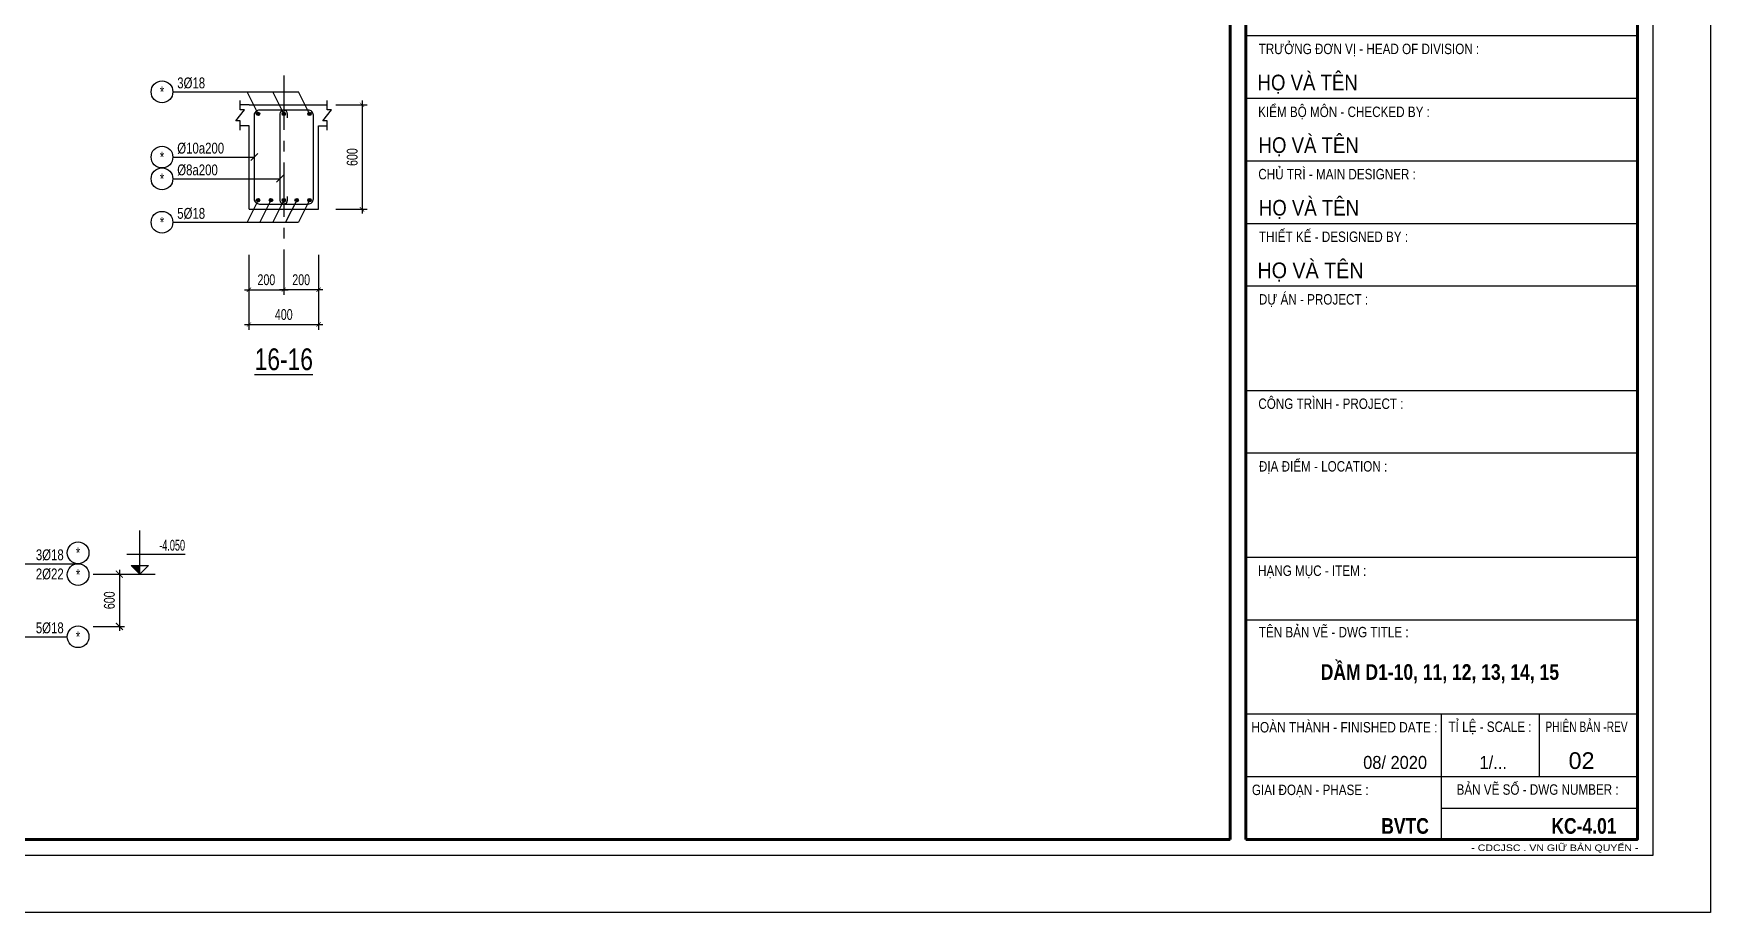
# Model space of a CAD drawing. Header units: millimetres. Extents: x -25284 to 100333, y 0 to 76881.
# Drawn here: x 31184 to 50460, y 41241 to 51348 of the extents above; entities that cross this region are included whole.
import ezdxf
from ezdxf.enums import TextEntityAlignment as Align

# ---------------------------------------------------------------- set-up
doc = ezdxf.new("R2010")
doc.units = ezdxf.units.MM
doc.header["$LTSCALE"] = 500
doc.header["$MEASUREMENT"] = 0
doc.linetypes.add('CENTER', pattern=[2, 1.25, -0.25, 0.25, -0.25])
for name, color, linetype in [('CDC -TEXT KHUNG', 7, 'Continuous'), ('CDC-KHUNGTEN', 7, 'Continuous'), ('CHI', 1, 'Continuous'), ('DIM', 1, 'Continuous'), ('KCS_AXIS_SUB', 5, 'CENTER'), ('KCS_BORDER', 3, 'Continuous'), ('KCS_CHI', 1, 'Continuous'), ('KCS_DIM', 1, 'Continuous'), ('KCS_HATCH', 201, 'Continuous'), ('KCS_SNODE', 6, 'Continuous'), ('KCS_STEEL', 4, 'Continuous'), ('KCS_TEXT', 2, 'Continuous'), ('KCS_TEXT_TK', 2, 'Continuous'), ('KCS_TEXT_TMCS', 4, 'Continuous')]:
    doc.layers.add(name, color=color, linetype=linetype)
doc.styles.add('ARIAL', font='arial.ttf', dxfattribs={"width": 0.65})
doc.styles.add('Arial_B_3', font='arialbd.ttf', dxfattribs={"width": 0.75, "height": 3})
doc.styles.add('KCS_SMTEXT', font='arial.ttf', dxfattribs={"width": 0.7})
doc.styles.add('KT CDC', font='arial.ttf', dxfattribs={"width": 0.85, "height": 200})
doc.dimstyles.new('KCS_DIM50', dxfattribs={"dimscale": 50, "dimtxt": 2.5, "dimasz": 1.6, "dimexe": 1.2, "dimexo": 0, "dimgap": 1, "dimtad": 1, "dimdec": 0, "dimzin": 0, "dimdsep": 46, "dimtxsty": 'KCS_SMTEXT', "dimblk": 'ARCHTICK', "dimcen": 0, "dimdle": 1, "dimclrd": 256, "dimclre": 256, "dimclrt": 2, "dimadec": 0, "dimazin": 0, "dimtfac": 1, "dimtdec": 0, "dimtix": 1, "dimtmove": 2, "dimatfit": 3, "dimfxl": 1, "dimtolj": 1, "dimtzin": 0, "dimarcsym": 0})
doc.dimstyles.new('KCS_DIM50_25', dxfattribs={"dimtxt": 125, "dimasz": 50, "dimexe": 60, "dimexo": 0, "dimgap": 50, "dimtad": 1, "dimdec": 0, "dimlfac": 0.5, "dimzin": 13, "dimdsep": 46, "dimtxsty": 'KCS_SMTEXT', "dimblk": 'ARCHTICK', "dimblk1": 'ARCHTICK', "dimcen": 0, "dimdle": 50, "dimclrd": 1, "dimclre": 1, "dimclrt": 2, "dimadec": 0, "dimazin": 0, "dimtfac": 1, "dimtdec": 0, "dimtix": 1, "dimtmove": 2, "dimatfit": 3, "dimfxl": 1, "dimtolj": 1, "dimtzin": 13, "dimarcsym": 0})

# ---------------------------------------------------------------- blocks, each defined once
blk = doc.blocks.new('COS_CD')
at = {"layer": 'KCS_HATCH'}
blk.add_hatch(color=256, dxfattribs=at).paths.add_polyline_path([(37.5, 50), (87.5, 0), (87.5, 50)])
at = {"layer": 'CHI'}
for q in [(37.5, 50), (137.5, 50)]:
    blk.add_line((87.5, 0), q, dxfattribs=at)
at = {"layer": 'DIM'}
for p, q in [((0, 0), (175, 0)), ((37.5, 50), (137.5, 50)), ((87.5, 0), (87.5, 50))]:
    blk.add_line(p, q, dxfattribs=at)
blk = doc.blocks.new('_ArchTick')
at = {"color": 0, "linetype": 'ByBlock', "const_width": 0.15}
blk.add_lwpolyline([(-0.5, -0.5), (0.5, 0.5)], dxfattribs=at)
blk = doc.blocks.new('*D721')
at = {"layer": 'Defpoints', "color": 0, "transparency": 16777216}
for p in [(31870, 45131), (31870, 44531), (32170, 44531)]:
    blk.add_point(p, dxfattribs=at)
at = {"layer": 'KCS_DIM', "lineweight": -2, "transparency": 16777216}
for p, q in [((31870, 45131), (32230, 45131)), ((32170, 45181), (32170, 44481)), ((31870, 44531), (32230, 44531))]:
    blk.add_line(p, q, dxfattribs=at)
at = {"layer": 'KCS_DIM', "lineweight": -2, "transparency": 16777216, "xscale": 80, "yscale": 80, "zscale": 80}
for p, rotation in [((32170, 45131), 90), ((32170, 44531), 270)]:
    blk.add_blockref('_ArchTick', p, dxfattribs=dict(at, rotation=rotation))
at = {"layer": 'KCS_DIM', "color": 2, "transparency": 16777216, "insert": (32056, 44831), "char_height": 125, "attachment_point": 5, "rotation": 90, "style": 'KCS_SMTEXT'}
blk.add_mtext('\\A1;600', dxfattribs=at)
blk = doc.blocks.new('*D726')
at = {"layer": 'Defpoints', "color": 0, "transparency": 16777216}
for p in [(33660, 48802), (34060, 48802), (34060, 48402)]:
    blk.add_point(p, dxfattribs=at)
at = {"layer": 'KCS_DIM', "color": 1, "lineweight": -2, "transparency": 16777216}
for p, q in [((33660, 48802), (33660, 48342)), ((34060, 48802), (34060, 48342)), ((33610, 48402), (34110, 48402))]:
    blk.add_line(p, q, dxfattribs=at)
at = {"layer": 'KCS_DIM', "color": 1, "lineweight": -2, "transparency": 16777216, "xscale": 50, "yscale": 50, "zscale": 50, "rotation": 180}
blk.add_blockref('_ArchTick', (33660, 48402), dxfattribs=at)
at = {"layer": 'KCS_DIM', "color": 1, "lineweight": -2, "transparency": 16777216, "xscale": 50, "yscale": 50, "zscale": 50}
blk.add_blockref('_ArchTick', (34060, 48402), dxfattribs=at)
at = {"layer": 'KCS_DIM', "color": 2, "transparency": 16777216, "insert": (33860, 48516), "char_height": 125, "attachment_point": 5, "style": 'KCS_SMTEXT'}
blk.add_mtext('\\A1;200', dxfattribs=at)
blk = doc.blocks.new('*D727')
at = {"layer": 'Defpoints', "color": 0, "transparency": 16777216}
for p in [(34060, 48802), (34460, 48802), (34060, 48402)]:
    blk.add_point(p, dxfattribs=at)
at = {"layer": 'KCS_DIM', "color": 1, "lineweight": -2, "transparency": 16777216}
for p, q in [((34060, 48802), (34060, 48342)), ((34460, 48802), (34460, 48342)), ((34510, 48402), (34010, 48402))]:
    blk.add_line(p, q, dxfattribs=at)
at = {"layer": 'KCS_DIM', "color": 1, "lineweight": -2, "transparency": 16777216, "xscale": 50, "yscale": 50, "zscale": 50, "rotation": 180}
blk.add_blockref('_ArchTick', (34060, 48402), dxfattribs=at)
at = {"layer": 'KCS_DIM', "color": 1, "lineweight": -2, "transparency": 16777216, "xscale": 50, "yscale": 50, "zscale": 50}
blk.add_blockref('_ArchTick', (34460, 48402), dxfattribs=at)
at = {"layer": 'KCS_DIM', "color": 2, "transparency": 16777216, "insert": (34260, 48516), "char_height": 125, "attachment_point": 5, "style": 'KCS_SMTEXT'}
blk.add_mtext('\\A1;200', dxfattribs=at)
blk = doc.blocks.new('*D728')
at = {"layer": 'Defpoints', "color": 0, "transparency": 16777216}
for p in [(33660, 48802), (34460, 48802), (34460, 48002)]:
    blk.add_point(p, dxfattribs=at)
at = {"layer": 'KCS_DIM', "color": 1, "lineweight": -2, "transparency": 16777216}
for p, q in [((33660, 48802), (33660, 47942)), ((34460, 48802), (34460, 47942)), ((33610, 48002), (34510, 48002))]:
    blk.add_line(p, q, dxfattribs=at)
at = {"layer": 'KCS_DIM', "color": 1, "lineweight": -2, "transparency": 16777216, "xscale": 50, "yscale": 50, "zscale": 50, "rotation": 180}
blk.add_blockref('_ArchTick', (33660, 48002), dxfattribs=at)
at = {"layer": 'KCS_DIM', "color": 1, "lineweight": -2, "transparency": 16777216, "xscale": 50, "yscale": 50, "zscale": 50}
blk.add_blockref('_ArchTick', (34460, 48002), dxfattribs=at)
at = {"layer": 'KCS_DIM', "color": 2, "transparency": 16777216, "insert": (34060, 48116), "char_height": 125, "attachment_point": 5, "style": 'KCS_SMTEXT'}
blk.add_mtext('\\A1;400', dxfattribs=at)
blk = doc.blocks.new('*D729')
at = {"layer": 'Defpoints', "color": 0, "transparency": 16777216}
for p in [(34660, 50527), (34660, 49327), (34960, 49327)]:
    blk.add_point(p, dxfattribs=at)
at = {"layer": 'KCS_DIM', "color": 1, "lineweight": -2, "transparency": 16777216}
for p, q in [((34660, 50527), (35020, 50527)), ((34960, 50577), (34960, 49277)), ((34660, 49327), (35020, 49327))]:
    blk.add_line(p, q, dxfattribs=at)
at = {"layer": 'KCS_DIM', "color": 1, "lineweight": -2, "transparency": 16777216, "xscale": 50, "yscale": 50, "zscale": 50}
for p, rotation in [((34960, 50527), 90), ((34960, 49327), 270)]:
    blk.add_blockref('_ArchTick', p, dxfattribs=dict(at, rotation=rotation))
at = {"layer": 'KCS_DIM', "color": 2, "transparency": 16777216, "insert": (34847, 49927), "char_height": 125, "attachment_point": 5, "rotation": 90, "style": 'KCS_SMTEXT'}
blk.add_mtext('\\A1;600', dxfattribs=at)
blk = doc.blocks.new('KCS_SNODE')
at = {"layer": 'KCS_SNODE'}
blk.add_hatch(color=256, dxfattribs=at).paths.add_polyline_path([(-10, 0, 1), (10, 0, 1)])
blk.add_circle((0, 0), 10, dxfattribs=at)
blk = doc.blocks.new('Khung tên chuẩn')
at = {"layer": 'CDC-KHUNGTEN', "color": 6, "lineweight": 25}
for p, q in [((82700, 16800), (75200, 16800)), ((82700, 15600), (75200, 15600)), ((82700, 14400), (75200, 14400)), ((82700, 13200), (75200, 13200)), ((82700, 12000), (75200, 12000)), ((82700, 10000), (75200, 10000)), ((82700, 8800), (75200, 8800)), ((82700, 6800), (75200, 6800)), ((82700, 5600), (75200, 5600)), ((82700, 3800), (75200, 3800)), ((78950, 1400), (78950, 3800)), ((80825, 2600), (80825, 3800)), ((82700, 2600), (75200, 2600)), ((78950, 2000), (82700, 2000))]:
    blk.add_line(p, q, dxfattribs=at)
at = {"layer": 'CDC-KHUNGTEN', "color": 8}
blk.add_lwpolyline([(75096, 1100), (83000, 1100), (83000, 58300), (3000, 58300), (3000, 1100), (75096, 1100)], dxfattribs=at)
at = {"layer": 'CDC-KHUNGTEN', "color": 255, "lineweight": 60}
blk.add_lwpolyline([(74900, 1400), (74900, 58000), (3300, 58000), (3300, 1400), (74900, 1400)], close=True, dxfattribs=at)
blk.add_lwpolyline([(75200, 1400), (82700, 1400), (82700, 58000), (75200, 58000), (75200, 1400)], dxfattribs=at)
at = {"layer": 'Defpoints', "color": 1, "ltscale": 0.2}
blk.add_lwpolyline([(0, 0), (0, 59400), (84100, 59400), (84100, 0), (0, 0)], close=True, dxfattribs=at)
at = {"layer": 'CDC -TEXT KHUNG', "color": 7, "style": 'Arial_B_3', "width": 0.8}
blk.add_text('BVTC', height=300, dxfattribs=at).set_placement((78705, 1508), align=Align.RIGHT)
at = {"layer": 'CDC -TEXT KHUNG', "color": 6, "style": 'KT CDC', "width": 1.15}
blk.add_text('- CDCJSC . VN GIỮ BẢN QUYỂN -', height=125.69, dxfattribs=at).set_placement((79519, 1177))
at = {"layer": 'CDC-KHUNGTEN', "color": 6, "style": 'ARIAL'}
for s, width, p in [('TRƯỞNG ĐƠN VỊ - HEAD OF DIVISION :', 0.8, (75445, 16450)), ('KIỂM BỘ MÔN - CHECKED BY :', 0.8, (75434, 15244)), ('CHỦ TRÌ - MAIN DESIGNER :', 0.8, (75438, 14050)), ('THIẾT KẾ - DESIGNED BY :', 0.8, (75450, 12850)), ('DỰ ÁN - PROJECT :  ', 0.8, (75449, 11650)), ('CÔNG TRÌNH - PROJECT :  ', 0.8, (75438, 9650)), ('ĐỊA ĐIỂM - LOCATION :', 0.8, (75449, 8450)), ('HẠNG MỤC - ITEM : ', 0.8, (75433, 6450)), ('TÊN BẢN VẼ - DWG TITLE :', 0.8, (75448, 5273)), ('TỈ LỆ - SCALE :', 0.8, (79082, 3459)), ('PHIÊN BẢN -REV', 0.7, (80938, 3459)), ('GIAI ĐOẠN - PHASE :', 0.8, (75315, 2250)), ('BẢN VẼ SỐ - DWG NUMBER :', 0.8, (79236, 2256))]:
    blk.add_text(s, height=200, dxfattribs=dict(at, width=width)).set_placement(p)
at = {"layer": 'CDC-KHUNGTEN', "color": 7}
for style, width, p in [('KT CDC', 0.85, (75423, 15756)), ('KT CDC', 0.85, (75442, 14556)), ('KT CDC', 0.85, (75448, 13356)), ('ARIAL', 0.9, (75421, 12156))]:
    blk.add_text('HỌ VÀ TÊN', height=300, dxfattribs=dict(at, style=style, width=width)).set_placement(p)
at = {"layer": 'CDC-KHUNGTEN', "color": 6, "style": 'ARIAL', "width": 0.814645}
blk.add_text('HOÀN THÀNH - FINISHED DATE :', height=200, dxfattribs=at).set_placement((75304, 3450), (78870, 3450), align=Align.FIT)
at = {"layer": 'CDC-KHUNGTEN', "color": 7, "style": 'ARIAL', "width": 0.9}
for s, p in [('08/ 2020', (78670, 2750)), ('1/...', (80200, 2750))]:
    blk.add_text(s, height=250, dxfattribs=at).set_placement(p, align=Align.RIGHT)
at = {"layer": 'CDC-KHUNGTEN', "color": 7, "style": 'KT CDC'}
blk.add_text('02', height=320, dxfattribs=at).set_placement((81879, 2750), align=Align.RIGHT)

msp = doc.modelspace()

# ---------------------------------------------------------------- linework, layer by layer
at = {"layer": 'KCS_AXIS_SUB'}
msp.add_line((34060.4, 50864.9), (34060.4, 48802.4), dxfattribs=at)
at = {"layer": 'KCS_BORDER'}
for p, q in [((33660.4, 50527.4), (33560.4, 50527.4)), ((33660.4, 50527.4), (34460.4, 50527.4)), ((34460.4, 50527.4), (34560.4, 50527.4)), ((33660.4, 50287.4), (33560.4, 50287.4)), ((33660.4, 49327.4), (33660.4, 50287.4)), ((34460.4, 49327.4), (34460.4, 50287.4)), ((34460.4, 50287.4), (34560.4, 50287.4)), ((33660.4, 49327.4), (34460.4, 49327.4))]:
    msp.add_line(p, q, dxfattribs=at)
at = {"layer": 'KCS_BORDER', "color": 1}
for points in [[(33560.4, 50237.4), (33560.4, 50344.9), (33510.4, 50344.9), (33610.4, 50469.9), (33560.4, 50469.9), (33560.4, 50577.4)], [(34560.4, 50237.4), (34560.4, 50344.9), (34510.4, 50344.9), (34610.4, 50469.9), (34560.4, 50469.9), (34560.4, 50577.4)]]:
    msp.add_lwpolyline(points, dxfattribs=at)
at = {"layer": 'KCS_CHI'}
for p, q in [((32785.4, 50677.4), (34229.4, 50677.4)), ((33764.4, 50423.4), (33637.4, 50677.4)), ((34060.4, 50423.4), (33933.4, 50677.4)), ((34356.4, 50423.4), (34229.4, 50677.4)), ((32785.4, 49927.4), (33720.4, 49927.4)), ((32785.4, 49677.4), (34016.4, 49677.4)), ((33764.4, 49431.4), (33637.4, 49177.4)), ((33912.4, 49431.4), (33785.4, 49177.4)), ((34060.4, 49431.4), (33933.4, 49177.4)), ((34208.4, 49431.4), (34081.4, 49177.4)), ((34356.4, 49431.4), (34229.4, 49177.4)), ((32785.4, 49177.4), (34229.4, 49177.4)), ((32405.3, 45131.4), (32405.3, 45631.4)), ((32255.3, 45361.4), (32925.3, 45361.4)), ((30912.8, 45251.4), (31695.3, 45251.4)), ((30912.8, 44411.4), (31570.3, 44411.4))]:
    msp.add_line(p, q, dxfattribs=at)
at = {"layer": 'KCS_CHI', "color": 3}
for p, q in [((33680.4, 49887.4), (33760.4, 49967.4)), ((33976.4, 49637.4), (34056.4, 49717.4))]:
    msp.add_line(p, q, dxfattribs=at)
at = {"layer": 'KCS_STEEL'}
for points in [[(33720.4, 50407.4), (33720.4, 49447.4, 0.4142136), (33780.4, 49387.4), (34340.4, 49387.4, 0.4142136), (34400.4, 49447.4), (34400.4, 50407.4, 0.4142136), (34340.4, 50467.4), (33780.4, 50467.4, 0.4142136), (33720.4, 50407.4)], [(34104.4, 50379.4), (34104.4, 50423.4, 1), (34016.4, 50423.4), (34016.4, 49431.4, 1), (34104.4, 49431.4), (34104.4, 49475.4)]]:
    msp.add_lwpolyline(points, format="xyb", dxfattribs=at)
at = {"layer": 'KCS_TEXT_TK', "color": 1}
for centre in [(32660.4, 50677.4), (32660.4, 49927.4), (32660.4, 49677.4), (32660.4, 49177.4), (31695.3, 45376.4), (31695.3, 45126.4), (31695.3, 44411.4)]:
    msp.add_circle(centre, 125, dxfattribs=at)

# ---------------------------------------------------------------- block references
at = {"xscale": 0.6000000003099577, "yscale": 0.6000000003099577, "zscale": 0.6000000003099577}
msp.add_blockref('Khung tên chuẩn', (0, 41241.1), dxfattribs=at)
at = {"layer": 'KCS_CHI', "xscale": 2, "yscale": 2, "zscale": 2}
msp.add_blockref('COS_CD', (32230.3, 45131.4), dxfattribs=at)
at = {"layer": 'KCS_STEEL', "xscale": 2, "yscale": 2, "zscale": 2}
for p in [(33764.4, 50423.4), (34060.4, 50423.4), (34356.4, 50423.4), (33764.4, 49431.4), (33912.4, 49431.4), (34060.4, 49431.4), (34208.4, 49431.4), (34356.4, 49431.4)]:
    msp.add_blockref('KCS_SNODE', p, dxfattribs=at)

# ---------------------------------------------------------------- texts
at = {"layer": 'CDC -TEXT KHUNG', "style": 'Arial_B_3', "width": 0.8}
msp.add_text('DẦM D1-10, 11, 12, 13, 14, 15', height=180, dxfattribs=at).set_placement((47349.7, 43916.1), align=Align.CENTER)
msp.add_text('KC-4.01', height=180, dxfattribs=at).set_placement((49380, 42145.8), align=Align.RIGHT)
at = {"layer": 'KCS_TEXT', "style": 'KCS_SMTEXT', "width": 0.75}
for s, p in [('3%%c18', (32835.4, 50717.4)), ('%%C10a200', (32835.4, 49967.4)), ('%%C8a200', (32835.4, 49717.4)), ('5%%c18', (32835.4, 49217.4))]:
    msp.add_text(s, height=125, dxfattribs=at).set_placement(p)
at = {"layer": 'KCS_TEXT', "style": 'KCS_SMTEXT', "width": 0.6}
msp.add_text('-4.050', height=125, dxfattribs=at).set_placement((32925.3, 45401.4), align=Align.RIGHT)
at = {"layer": 'KCS_TEXT', "style": 'KCS_SMTEXT', "width": 0.75}
for s, p in [('3%%c18', (31370.3, 45291.4)), ('2%%c22', (31370.3, 45071.4)), ('5%%c18', (31370.3, 44451.4))]:
    msp.add_text(s, height=125, dxfattribs=at).set_placement(p, align=Align.CENTER)
at = {"layer": 'KCS_TEXT_TK', "style": 'KCS_SMTEXT', "width": 0.75}
for p in [(32660.4, 50677.4), (32660.4, 49927.4), (32660.4, 49677.4), (32660.4, 49177.4), (31695.3, 45376.4), (31695.3, 45126.4), (31695.3, 44411.4)]:
    msp.add_text('*', height=125, dxfattribs=at).set_placement(p, align=Align.MIDDLE_CENTER)
at = {"layer": 'KCS_TEXT_TMCS', "color": 4, "style": 'KCS_SMTEXT', "width": 0.75}
msp.add_text('%%u16-16', height=250, dxfattribs=at).set_placement((34060.4, 47477.4), align=Align.CENTER)

# ---------------------------------------------------------------- dimensions: what is measured, and where the dimension line sits
at = {"layer": 'KCS_DIM'}
for base, p1, p2, dimstyle, picture, middle in [((34960.4, 49327.4), (34660.4, 50527.4), (34660.4, 49327.4), 'KCS_DIM50_25', '*D729', (34846.5, 49927.4)), ((32170.3, 44531.4), (31870.3, 45131.4), (31870.3, 44531.4), 'KCS_DIM50', '*D721', (32056.5, 44831.4))]:
    dim = msp.add_linear_dim(base=base, p1=p1, p2=p2, angle=90, dimstyle=dimstyle, dxfattribs=at)
    dim.commit()
    dim.dimension.update_dxf_attribs({"geometry": picture, "text_midpoint": middle})
for base, p1, p2, picture, middle in [((34060.4, 48402.4), (33660.4, 48802.4), (34060.4, 48802.4), '*D726', (33860.4, 48516.2)), ((34460.4, 48002.4), (33660.4, 48802.4), (34460.4, 48802.4), '*D728', (34060.4, 48116.2)), ((34060.4, 48402.4), (34460.4, 48802.4), (34060.4, 48802.4), '*D727', (34260.4, 48516.2))]:
    dim = msp.add_linear_dim(base=base, p1=p1, p2=p2, dimstyle='KCS_DIM50_25', dxfattribs=at)
    dim.commit()
    dim.dimension.update_dxf_attribs({"geometry": picture, "text_midpoint": middle})

doc.saveas('drawing.dxf')
